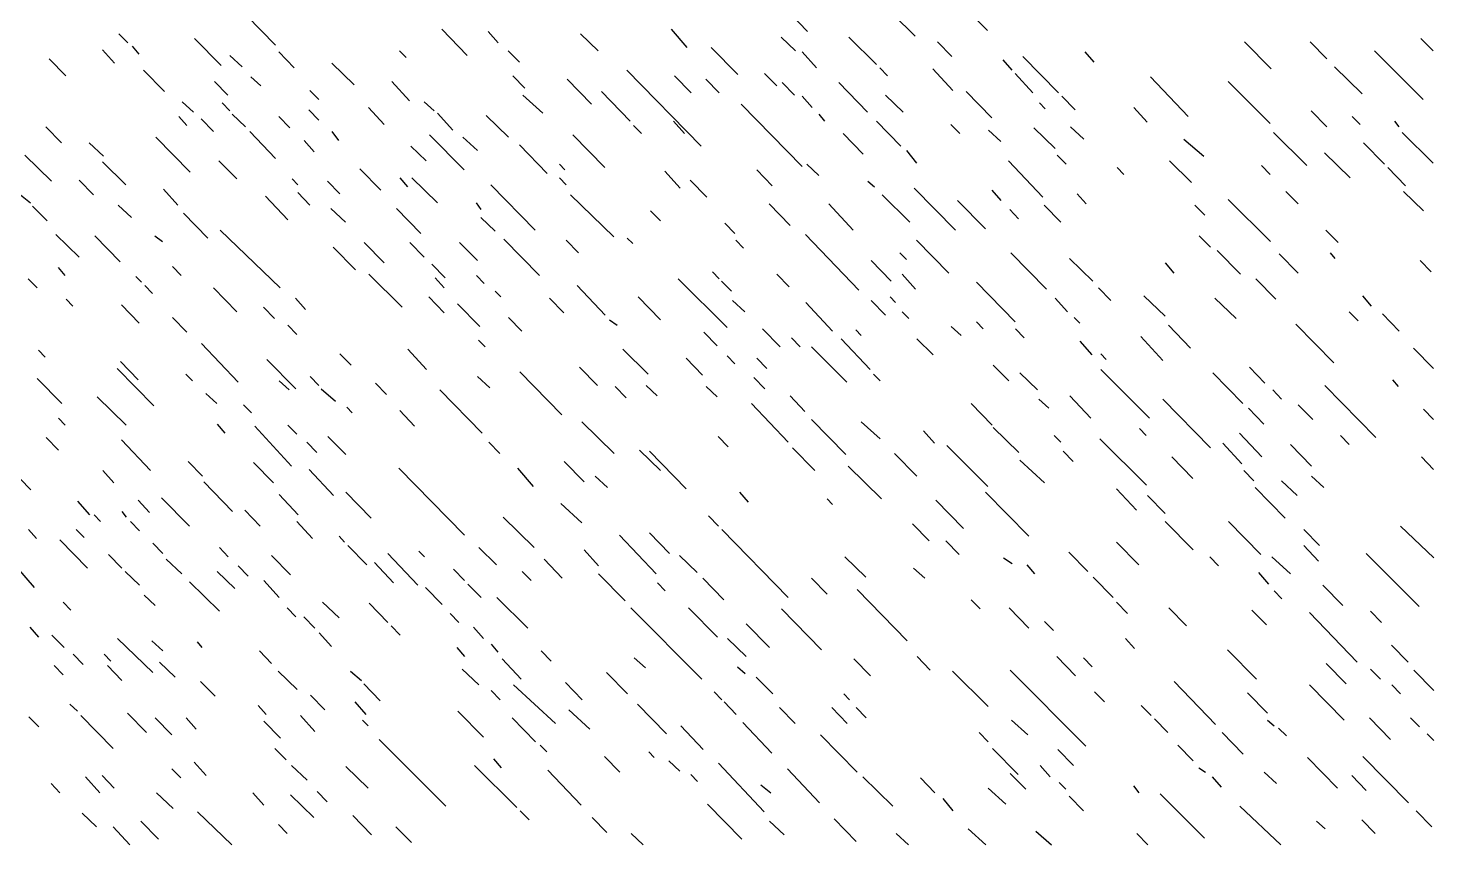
# Model space of a CAD drawing. Extents: x 0 to 599, y 0 to 600.
# Drawn here: x 367.4 to 599.4, y 0.2 to 135 of the extents above; entities that cross this region are included whole.
import ezdxf

# ---------------------------------------------------------------- set-up
doc = ezdxf.new("R2010")
doc.units = 0
doc.header["$MEASUREMENT"] = 0
doc.layers.add('SKARN_FSET2', color=206, linetype='CONTINUOUS')

msp = doc.modelspace()

# ---------------------------------------------------------------- linework, layer by layer
at = {"layer": 'SKARN_FSET2'}
for p, q in [((520.57, 139.84), (525.7, 134.6)), ((403.42, 137.04), (408.18, 132.17)), ((491.65, 138.91), (496.04, 134.41)), ((510.14, 137.22), (513.8, 133.67)), ((435.64, 134.79), (439.85, 130.48)), ((473.53, 134.79), (476.09, 131.79)), ((382.37, 134.04), (383.84, 132.54)), ((394.82, 133.29), (399.22, 128.8)), ((443.33, 134.41), (444.98, 132.54)), ((458.52, 134.04), (461.45, 131.23)), ((491.65, 133.48), (494.03, 131.23)), ((502.82, 133.48), (507.4, 128.99)), ((517.46, 132.73), (519.84, 130.3)), ((568.17, 132.73), (572.56, 128.24)), ((578.97, 132.73), (581.71, 129.92)), ((597.27, 133.29), (599.29, 131.23)), ((379.63, 131.42), (381.64, 129.17)), ((384.57, 131.98), (385.67, 130.67)), ((400.68, 130.48), (402.7, 128.61)), ((408.73, 131.05), (411.3, 128.42)), ((428.69, 131.23), (429.79, 130.11)), ((446.62, 131.23), (448.46, 129.36)), ((480.12, 131.79), (484.52, 127.3)), ((495.13, 131.05), (497.51, 128.42)), ((531.56, 130.3), (537.42, 124.31)), ((541.81, 131.05), (543.28, 129.36)), ((589.58, 131.23), (597.65, 123.18)), ((370.84, 129.92), (373.59, 127.11)), ((386.41, 128.05), (389.89, 124.49)), ((417.52, 129.17), (421.19, 125.62)), ((466.21, 128.05), (478.49, 115.51)), ((507.95, 128.42), (509.23, 127.11)), ((516.73, 128.24), (520.03, 124.68)), ((528.27, 129.73), (529.73, 128.05)), ((583, 128.61), (587.58, 124.12)), ((398.12, 126.18), (400.32, 123.93)), ((404.16, 126.93), (405.81, 125.43)), ((427.41, 126.18), (430.34, 123)), ((447.36, 127.11), (449.38, 125.05)), ((456.33, 126.55), (460.36, 122.43)), ((474.09, 127.11), (476.83, 124.31)), ((479.21, 126.55), (481.41, 124.31)), ((488.91, 127.49), (490.93, 125.43)), ((491.84, 125.99), (493.86, 123.93)), ((501.18, 125.99), (505.94, 121.12)), ((530.28, 127.49), (533.21, 124.31)), ((552.61, 126.93), (558.84, 120.37)), ((565.43, 126.18), (572.39, 119.25)), ((413.87, 124.68), (415.33, 123.18)), ((449.01, 123.93), (452.31, 120.94)), ((462.01, 124.49), (466.77, 119.63)), ((495.14, 123.74), (496.79, 121.87)), ((511.8, 121.12), (508.87, 123.93)), ((522.23, 124.49), (526.44, 120.19)), ((537.97, 123.74), (540.17, 121.5)), ((392.82, 122.81), (394.65, 121.12)), ((399.41, 122.62), (400.69, 121.31)), ((401.06, 120.75), (403.26, 118.69)), ((413.69, 121.5), (415.34, 119.81)), ((423.57, 121.87), (426.14, 119.06)), ((432.72, 122.81), (434.37, 121.31)), ((434.92, 120.94), (437.49, 118.13)), ((485.07, 122.43), (495.15, 112.14)), ((497.89, 120.75), (498.81, 119.63)), ((534.31, 122.62), (535.23, 121.68)), ((549.87, 121.87), (552.07, 119.44)), ((579.16, 121.31), (581.73, 118.69)), ((370.31, 118.69), (372.87, 116.07)), ((392.27, 120.37), (393.55, 118.88)), ((395.93, 120), (397.95, 117.94)), ((408.75, 120.37), (410.58, 118.5)), ((442.97, 120.56), (446.64, 117)), ((467.32, 118.88), (468.6, 117.57)), ((473.91, 119.63), (475.74, 117.57)), ((507.41, 119.63), (511.44, 115.51)), ((519.67, 119.06), (521.14, 117.57)), ((533.4, 118.5), (536.88, 115.13)), ((539.44, 118.69), (541.64, 116.63)), ((585.93, 120.37), (587.22, 119.06)), ((592.89, 119.63), (593.62, 118.69)), ((377.45, 116.07), (379.83, 113.82)), ((388.43, 117), (394.11, 111.2)), ((403.99, 117.94), (408.2, 113.45)), ((412.96, 116.44), (414.61, 114.57)), ((417.53, 117.94), (418.63, 116.44)), ((433.64, 117.38), (439.32, 111.58)), ((439.13, 117), (441.52, 114.76)), ((457.26, 117.38), (462.57, 111.95)), ((501.92, 117.57), (505.22, 114.2)), ((525.9, 118.13), (527.91, 116.26)), ((558.12, 116.63), (561.41, 113.82)), ((572.94, 117.75), (578.44, 112.32)), ((587.77, 116.07), (591.25, 112.51)), ((594.17, 117.75), (599.31, 112.7)), ((366.83, 114.01), (371.23, 109.7)), ((430.53, 115.51), (433.1, 113.07)), ((448.47, 115.69), (453.05, 111.01)), ((512.36, 114.76), (514.01, 112.7)), ((537.25, 114.01), (538.72, 112.51)), ((581.36, 114.38), (585.58, 110.27)), ((379.65, 112.89), (383.5, 109.14)), ((398.87, 113.07), (401.8, 110.08)), ((422.12, 111.76), (425.6, 108.21)), ((455.06, 112.51), (455.98, 111.58)), ((472.45, 111.39), (475.02, 108.58)), ((487.65, 111.58), (490.21, 108.95)), ((495.88, 112.51), (497.9, 110.64)), ((529.2, 113.07), (534.88, 107.08)), ((547.14, 111.95), (548.24, 110.83)), ((555.74, 113.07), (559.4, 109.52)), ((570.93, 112.32), (572.4, 110.83)), ((591.8, 111.95), (594.73, 108.95)), ((375.81, 109.89), (378.19, 107.46)), ((410.95, 110.08), (411.87, 109.14)), ((416.81, 109.7), (418.83, 107.64)), ((428.71, 110.27), (429.99, 108.77)), ((430.72, 110.27), (434.94, 106.15)), ((443.72, 109.14), (451.05, 101.65)), ((455.07, 110.27), (456.17, 109.14)), ((476.67, 109.89), (479.42, 107.08)), ((505.95, 109.7), (507.05, 108.77)), ((366.11, 107.46), (367.76, 106.15)), ((389.72, 108.39), (392.1, 105.77)), ((406.56, 107.27), (410.23, 103.34)), ((411.87, 107.83), (413.89, 105.77)), ((456.9, 107.46), (464.05, 100.53)), ((508.34, 107.46), (512.92, 102.96)), ((513.64, 108.58), (520.42, 101.65)), ((526.46, 108.21), (527.92, 106.52)), ((540.55, 107.64), (542.02, 105.96)), ((574.96, 108.02), (576.98, 105.96)), ((594.37, 108.02), (597.67, 104.84)), ((368.12, 105.59), (370.51, 103.15)), ((382.22, 105.77), (384.42, 103.71)), ((393.02, 104.46), (397.05, 100.34)), ((417.36, 105.21), (419.75, 102.96)), ((428.16, 105.21), (432.2, 101.09)), ((441.34, 106.15), (442.08, 105.02)), ((470.08, 104.84), (471.73, 103.15)), ((489.67, 105.96), (493.15, 102.4)), ((499.55, 105.96), (503.58, 101.65)), ((520.78, 106.52), (525.37, 101.84)), ((529.39, 105.02), (530.86, 103.53)), ((535.06, 105.77), (537.81, 102.96)), ((559.96, 105.77), (561.61, 104.09)), ((565.45, 106.71), (572.41, 99.78)), ((442.08, 103.71), (444.46, 101.47)), ((482.35, 102.78), (484, 101.09)), ((371.97, 100.9), (375.82, 97.16)), ((378.38, 100.72), (382.59, 96.41)), ((388.26, 100.72), (389.55, 99.78)), ((399.06, 101.65), (408.96, 92.11)), ((445.92, 100.16), (451.79, 94.17)), ((456.18, 99.97), (458.19, 97.91)), ((466.24, 100.34), (467.16, 99.41)), ((484.18, 99.97), (485.46, 98.66)), ((495.71, 100.9), (504.51, 91.73)), ((514.02, 99.97), (519.33, 94.54)), ((560.69, 100.72), (562.53, 98.85)), ((581.56, 101.65), (583.58, 99.59)), ((417.74, 98.85), (421.4, 95.1)), ((422.86, 99.59), (426.16, 96.22)), ((430.37, 99.59), (432.75, 97.16)), ((438.6, 99.59), (441.54, 96.6)), ((511.28, 97.91), (512.37, 96.79)), ((529.58, 97.91), (535.44, 91.92)), ((563.63, 98.28), (567.47, 94.35)), ((573.88, 97.72), (576.99, 94.54)), ((582.3, 97.91), (583.03, 96.97)), ((372.34, 95.48), (373.44, 94.17)), ((391.2, 95.66), (392.66, 94.17)), ((434.03, 96.04), (436.23, 93.79)), ((506.52, 96.6), (509.82, 93.23)), ((539.28, 96.97), (543.13, 93.23)), ((555.03, 96.22), (556.49, 94.54)), ((597.13, 96.6), (598.96, 94.73)), ((367.4, 93.6), (368.87, 92.11)), ((385.16, 93.98), (386.08, 93.04)), ((423.6, 94.35), (429.1, 88.92)), ((434.58, 93.79), (436.05, 92.11)), ((441.36, 94.17), (442.64, 92.85)), ((474.67, 93.6), (482.73, 85.55)), ((480.34, 94.73), (481.44, 93.6)), ((481.81, 93.23), (483.46, 91.54)), ((490.96, 94.35), (492.98, 92.29)), ((511.64, 94.35), (513.84, 91.92)), ((523.91, 93.04), (530.32, 86.49)), ((570.04, 93.6), (573.34, 90.23)), ((386.63, 92.48), (387.91, 91.17)), ((397.98, 92.11), (401.82, 88.17)), ((433.49, 90.61), (436.05, 87.99)), ((444.47, 91.54), (445.39, 90.61)), ((458.01, 92.48), (462.6, 87.61)), ((468.08, 90.61), (471.75, 86.86)), ((509.64, 90.61), (510.55, 89.67)), ((544.05, 92.11), (546.06, 90.05)), ((551.55, 90.8), (555.03, 87.43)), ((587.61, 90.8), (589.08, 89.11)), ((373.63, 90.23), (374.73, 89.11)), ((382.79, 89.3), (385.72, 86.3)), ((406.22, 88.92), (408.05, 87.05)), ((411.52, 90.42), (413.17, 88.55)), ((438.25, 89.49), (441.91, 85.74)), ((453.44, 90.42), (455.82, 87.99)), ((483.64, 90.05), (485.66, 88.17)), ((495.72, 89.67), (500.12, 84.99)), ((506.52, 90.05), (508.91, 87.61)), ((511.65, 88.17), (512.75, 87.05)), ((536.91, 90.42), (538.93, 88.17)), ((563.27, 90.42), (566.75, 87.05)), ((585.42, 88.17), (586.89, 86.68)), ((391.21, 87.24), (393.59, 84.8)), ((410.25, 85.93), (411.71, 84.43)), ((446.67, 87.24), (448.87, 84.99)), ((463.33, 86.86), (464.61, 85.93)), ((523.92, 86.49), (525.02, 85.37)), ((540.02, 87.24), (540.94, 86.3)), ((555.59, 85.93), (559.25, 82.18)), ((576.64, 86.12), (582.87, 79.75)), ((590.91, 87.8), (593.66, 84.99)), ((478.89, 84.8), (481.09, 82.56)), ((488.59, 85.37), (491.52, 82.37)), ((493.35, 83.87), (494.82, 82.37)), ((501.59, 83.68), (506.35, 78.63)), ((503.97, 85.18), (504.88, 84.24)), ((514.04, 83.68), (516.78, 81.06)), ((519.71, 85.74), (521.36, 84.24)), ((530.33, 85.37), (531.79, 83.87)), ((551.01, 84.06), (554.68, 80.12)), ((369.06, 81.81), (370.16, 80.69)), ((395.97, 82.93), (402.02, 76.57)), ((418.85, 81.25), (420.69, 79.38)), ((430.02, 82), (433.13, 78.63)), ((441.73, 83.49), (442.83, 82.37)), ((465.53, 82), (469.74, 77.88)), ((496.65, 82.37), (502.51, 76.57)), ((540.94, 83.31), (542.96, 81.06)), ((544.42, 81.25), (545.34, 80.31)), ((596.04, 82.18), (599.34, 78.81)), ((382.61, 79.94), (385.54, 76.94)), ((406.77, 80.31), (411.54, 75.44)), ((458.39, 79), (461.33, 76.01)), ((475.97, 80.5), (478.71, 77.69)), ((482.74, 80.87), (484.02, 79.56)), ((487.68, 80.5), (489.33, 78.81)), ((526.67, 79.38), (529.24, 76.76)), ((568.95, 79), (571.52, 76.38)), ((368.89, 77.13), (372.92, 73.01)), ((382.06, 78.81), (388.11, 72.64)), ((393.41, 77.88), (394.51, 76.76)), ((408.79, 76.76), (410.44, 75.26)), ((413.92, 77.5), (415.38, 76.01)), ((441.56, 77.5), (443.57, 75.63)), ((448.51, 78.25), (455.47, 71.14)), ((487.13, 77.32), (488.97, 75.44)), ((506.9, 77.88), (508, 76.76)), ((531.07, 78.07), (534, 75.26)), ((544.43, 78.63), (552.49, 70.58)), ((562.92, 78.07), (567.86, 73.01)), ((592.57, 76.94), (593.49, 75.82)), ((396.71, 74.7), (398.54, 73.01)), ((415.75, 75.44), (418.13, 73.39)), ((424.72, 76.38), (426.55, 74.51)), ((435.33, 75.26), (442.3, 68.14)), ((464.26, 75.82), (466.09, 73.95)), ((469.38, 76.01), (471.21, 74.32)), ((479.27, 75.82), (481.1, 74.13)), ((493.18, 74.32), (495.56, 71.7)), ((539.31, 74.32), (542.79, 70.58)), ((572.8, 75.26), (574.27, 73.76)), ((581.41, 76.01), (589.83, 67.39)), ((378.77, 74.13), (383.54, 69.45)), ((402.94, 72.82), (404.22, 71.51)), ((419.96, 72.45), (420.88, 71.51)), ((486.77, 73.01), (492.82, 66.65)), ((523.02, 73.01), (526.5, 69.45)), ((534.18, 73.76), (535.83, 72.26)), ((554.68, 73.76), (562.56, 65.71)), ((568.78, 72.26), (571.34, 69.64)), ((577.02, 72.82), (579.4, 70.39)), ((597.7, 72.07), (599.35, 70.39)), ((372.37, 70.58), (373.47, 69.45)), ((398.55, 69.64), (399.83, 68.14)), ((428.75, 71.89), (431.13, 69.27)), ((458.77, 70.02), (464.08, 64.77)), ((496.66, 70.39), (502.34, 64.59)), ((504.9, 70.02), (508.01, 67.21)), ((370.36, 67.39), (372.38, 65.34)), ((404.77, 69.27), (410.82, 62.71)), ((410.26, 69.45), (411.73, 67.96)), ((416.85, 67.58), (419.79, 64.59)), ((481.29, 67.58), (482.94, 65.9)), ((515.15, 68.52), (516.98, 66.46)), ((526.68, 69.08), (530.9, 64.96)), ((536.75, 67.77), (537.85, 66.65)), ((550.84, 68.89), (551.94, 67.77)), ((567.32, 68.14), (570.98, 64.21)), ((583.98, 67.77), (585.44, 66.27)), ((382.81, 67.02), (387.57, 61.97)), ((413.38, 66.65), (415.03, 64.96)), ((443.4, 66.65), (445.23, 64.77)), ((468.29, 65.34), (471.77, 61.97)), ((469.94, 65.15), (475.99, 58.97)), ((493.55, 65.71), (497.22, 61.97)), ((519, 66.08), (525.78, 59.34)), ((538.22, 65.15), (539.87, 63.46)), ((544.26, 67.21), (551.95, 59.53)), ((564.57, 66.46), (567.69, 63.09)), ((575.74, 66.27), (579.22, 62.71)), ((393.8, 63.46), (396.18, 61.03)), ((404.6, 63.28), (407.89, 59.91)), ((455.85, 63.46), (459.15, 60.09)), ((502.71, 62.71), (508.21, 57.29)), ((510.39, 64.77), (514.06, 61.03)), ((531.08, 63.65), (535.11, 59.91)), ((556.16, 64.21), (559.64, 60.66)), ((597.34, 64.21), (599.36, 62.15)), ((364.33, 62.34), (367.81, 58.78)), ((379.7, 61.97), (381.53, 59.91)), ((413.75, 62.15), (417.78, 57.85)), ((428.58, 62.34), (439.39, 51.29)), ((448.16, 62.34), (450.73, 59.34)), ((460.98, 61.03), (462.99, 59.16)), ((568.06, 61.97), (569.71, 60.28)), ((579.22, 61.03), (581.24, 59.16)), ((396.36, 60.09), (401.13, 55.23)), ((408.81, 58.03), (411.93, 54.66)), ((419.79, 58.41), (424.01, 54.1)), ((484.77, 58.41), (486.24, 56.72)), ((525.41, 58.41), (532.56, 51.11)), ((547.01, 58.97), (550.31, 55.41)), ((569.89, 59.16), (574.84, 54.1)), ((574.28, 60.28), (576.85, 57.85)), ((375.5, 56.91), (377.51, 54.66)), ((385.56, 57.1), (387.4, 55.04)), ((389.41, 57.47), (393.99, 52.79)), ((455.31, 56.54), (458.79, 53.35)), ((499.24, 57.29), (500.15, 56.35)), ((517.18, 57.1), (521.76, 52.42)), ((552.14, 57.85), (555.07, 54.85)), ((378.25, 54.66), (379.34, 53.54)), ((382.82, 55.23), (383.55, 54.29)), ((384.29, 53.54), (385.75, 52.04)), ((403.14, 55.41), (405.7, 52.79)), ((411.74, 53.54), (414.31, 50.73)), ((445.79, 54.29), (450.92, 49.24)), ((479.65, 54.48), (481.3, 52.79)), ((555.07, 53.54), (559.65, 48.86)), ((565.5, 53.54), (570.82, 48.11)), ((367.45, 52.23), (368.73, 50.73)), ((375.32, 52.23), (376.6, 50.92)), ((418.7, 51.11), (419.62, 50.17)), ((465.01, 51.29), (471.06, 44.93)), ((469.96, 51.67), (473.25, 48.3)), ((481.85, 52.23), (492.85, 41)), ((513.34, 53.17), (516.08, 50.36)), ((577.95, 52.23), (580.52, 49.61)), ((599.37, 47.55), (593.88, 52.79)), ((372.58, 50.55), (377.16, 45.87)), ((387.95, 49.98), (389.6, 48.3)), ((398.94, 49.24), (400.4, 47.74)), ((420.17, 49.61), (423.28, 46.43)), ((441.77, 49.24), (444.7, 46.43)), ((459.16, 48.86), (461.54, 46.24)), ((518.83, 50.36), (521.03, 48.11)), ((547.02, 50.17), (550.68, 46.43)), ((577.96, 49.61), (580.34, 46.99)), ((380.63, 48.11), (382.83, 45.87)), ((390.15, 47.36), (392.72, 44.93)), ((407.54, 47.93), (410.66, 44.74)), ((424.56, 46.8), (427.68, 43.43)), ((426.76, 48.3), (431.71, 43.06)), ((431.88, 48.67), (432.8, 47.74)), ((452.57, 47.36), (455.5, 44.18)), ((474.9, 47.93), (477.83, 45.12)), ((502.18, 47.74), (505.66, 44.37)), ((528.35, 47.55), (529.82, 46.61)), ((532.2, 46.43), (533.48, 44.93)), ((539.15, 48.49), (542.27, 45.3)), ((562.4, 47.74), (563.86, 46.24)), ((572.65, 47.74), (575.76, 44.93)), ((588.21, 48.3), (597, 39.5)), ((365.62, 45.87), (368.37, 42.68)), ((383.38, 45.3), (385.76, 43.06)), ((398.57, 45.3), (401.51, 42.5)), ((402.05, 46.24), (403.7, 44.56)), ((437.56, 45.68), (439.39, 43.81)), ((448.91, 45.3), (450.38, 43.81)), ((461.54, 44.93), (465.94, 40.44)), ((478.75, 44.18), (482.23, 40.62)), ((496.69, 44.18), (499.25, 41.56)), ((513.53, 45.87), (515.36, 44.18)), ((543.18, 44.37), (546.48, 41)), ((570.45, 45.12), (572.1, 43.24)), ((394, 43.62), (398.95, 38.75)), ((406.26, 43.81), (408.83, 41)), ((432.99, 42.68), (435.74, 39.88)), ((439.94, 43.24), (442.14, 41)), ((471.25, 43.43), (472.53, 42.12)), ((504.19, 42.31), (512.44, 33.88)), ((573.02, 42.12), (574.3, 40.81)), ((581.07, 43.06), (584.37, 39.69)), ((373.14, 40.25), (374.42, 38.94)), ((386.5, 41.37), (388.33, 39.69)), ((415.97, 40.25), (418.72, 37.63)), ((423.66, 40.06), (426.77, 36.88)), ((444.71, 41), (449.84, 35.94)), ((523.05, 40.62), (524.52, 39.13)), ((547.03, 40.25), (548.86, 38.38)), ((410.11, 39.31), (411.58, 37.82)), ((412.86, 37.82), (414.69, 35.94)), ((437.02, 38.38), (438.49, 36.88)), ((466.86, 39.31), (478.58, 27.52)), ((476.37, 39.31), (481.14, 34.45)), ((491.75, 39.13), (498.35, 32.39)), ((529.28, 39.31), (532.57, 35.94)), ((555.63, 39.31), (558.57, 36.32)), ((569.36, 38.94), (571.75, 36.51)), ((578.88, 38.56), (586.76, 30.33)), ((588.95, 38.75), (590.78, 36.88)), ((367.65, 36.13), (369.11, 34.45)), ((371.31, 34.82), (373.33, 32.76)), ((415.42, 35.19), (417.44, 32.95)), ((427.32, 36.32), (428.79, 34.82)), ((440.87, 36.13), (442.52, 34.26)), ((485.9, 36.69), (489.74, 32.76)), ((535.14, 37.07), (536.6, 35.57)), ((382.11, 34.26), (387.97, 28.64)), ((387.79, 33.88), (389.62, 32.2)), ((395.29, 33.7), (396.02, 32.76)), ((438.12, 32.76), (439.41, 31.26)), ((443.8, 33.32), (444.9, 32.01)), ((482.79, 34.26), (485.9, 31.26)), ((548.5, 34.26), (549.97, 32.57)), ((592.43, 33.14), (595.18, 30.33)), ((374.79, 31.64), (376.44, 29.95)), ((379.92, 31.64), (381.02, 30.51)), ((389.07, 30.33), (391.64, 27.89)), ((405.54, 32.2), (407.56, 30.14)), ((445.63, 30.89), (448.75, 27.52)), ((452.04, 32.2), (453.69, 30.51)), ((467.41, 31.08), (469.25, 29.39)), ((503.66, 30.89), (506.41, 28.08)), ((514.09, 31.26), (516.29, 29.02)), ((537.15, 31.26), (540.27, 28.08)), ((541.55, 31.08), (543.01, 29.58)), ((565.34, 32.39), (570.11, 27.52)), ((371.68, 29.77), (373.15, 28.27)), ((380.47, 29.77), (382.85, 27.33)), ((408.66, 28.83), (411.77, 25.83)), ((420.56, 28.83), (422.39, 27.33)), ((439.04, 29.2), (441.79, 26.58)), ((462.84, 28.64), (466.32, 25.09)), ((484.44, 29.58), (485.72, 28.46)), ((487.55, 27.89), (490.3, 25.09)), ((519.95, 28.83), (525.81, 23.03)), ((529.47, 29.02), (541.93, 16.47)), ((581.64, 30.14), (584.93, 26.77)), ((588.96, 29.2), (590.61, 27.52)), ((596.1, 29.02), (599.4, 25.65)), ((395.85, 27.15), (398.23, 24.71)), ((422.76, 26.77), (425.5, 23.96)), ((443.81, 25.65), (445.27, 24.15)), ((447.47, 26.58), (454.43, 20.22)), ((456.07, 26.96), (458.82, 24.15)), ((556.56, 27.15), (563.34, 20.03)), ((578.89, 26.58), (584.58, 20.78)), ((592.44, 26.58), (593.91, 25.09)), ((374.25, 23.4), (375.53, 22.28)), ((405.37, 23.21), (406.65, 21.72)), ((413.97, 24.9), (416.35, 22.46)), ((421.29, 23.78), (423.13, 21.72)), ((467.97, 23.4), (472.74, 18.53)), ((480.6, 25.46), (481.88, 24.15)), ((482.25, 23.78), (484.26, 21.72)), ((502.02, 25.09), (502.93, 24.15)), ((543.38, 25.46), (545.03, 23.78)), ((551.07, 23.21), (552.72, 21.53)), ((568.65, 25.27), (571.94, 21.9)), ((367.48, 21.34), (369.13, 19.66)), ((376.08, 21.53), (381.4, 16.1)), ((383.77, 21.9), (386.89, 18.72)), ((388.35, 21.15), (391.1, 18.35)), ((393.47, 21.15), (395.12, 19.28)), ((412.33, 21.53), (414.71, 18.91)), ((438.32, 22.28), (442.53, 17.97)), ((447.29, 21.15), (451.14, 17.22)), ((456.62, 22.46), (460.1, 19.28)), ((491.4, 22.84), (493.97, 20.22)), ((500.01, 22.84), (502.57, 20.22)), ((504.03, 22.84), (505.68, 21.15)), ((553.27, 20.97), (555.47, 18.72)), ((588.78, 21.15), (592.27, 17.6)), ((595.56, 21.15), (597.02, 19.66)), ((406.29, 20.59), (409.04, 17.78)), ((422.58, 20.78), (423.49, 19.84)), ((475.11, 19.84), (478.78, 15.91)), ((485.36, 20.41), (490.13, 15.35)), ((524.35, 18.72), (525.82, 17.22)), ((529.66, 20.78), (532.41, 18.35)), ((564.44, 18.72), (567.92, 15.16)), ((571.94, 20.78), (573.04, 19.84)), ((573.78, 19.47), (575.06, 18.16)), ((425.33, 17.6), (436.32, 6.55)), ((451.87, 16.66), (452.97, 15.54)), ((498.18, 18.35), (504.23, 12.17)), ((557.12, 16.66), (559.69, 14.04)), ((598.31, 18.53), (599.41, 17.41)), ((408.12, 16.1), (409.95, 14.23)), ((444.18, 14.41), (445.47, 12.92)), ((462.49, 14.79), (465.05, 12.17)), ((469.81, 15.54), (470.73, 14.6)), ((473.11, 14.04), (474.94, 12.36)), ((526.55, 16.1), (530.77, 11.79)), ((537.35, 15.91), (539.92, 13.29)), ((578.54, 14.6), (583.49, 9.55)), ((587.69, 14.79), (595.21, 7.11)), ((379.57, 11.61), (381.59, 9.55)), ((391.1, 12.73), (392.57, 11.23)), ((394.76, 13.85), (396.78, 11.61)), ((410.87, 13.29), (413.44, 10.86)), ((419.84, 13.1), (423.51, 9.55)), ((441.07, 13.29), (448.04, 6.37)), ((453.16, 12.54), (458.65, 6.74)), ((476.77, 11.79), (477.87, 10.67)), ((481.34, 13.67), (488.86, 5.62)), ((492.69, 12.73), (498.01, 7.11)), ((529.49, 11.98), (532.05, 9.36)), ((534.43, 13.29), (536.08, 11.42)), ((560.6, 12.92), (561.7, 12.17)), ((571.4, 12.17), (573.42, 10.3)), ((585.87, 11.61), (588.25, 9.17)), ((371.15, 10.3), (372.62, 8.8)), ((376.83, 11.42), (379.21, 8.8)), ((488.3, 10.11), (489.95, 8.8)), ((505.14, 11.42), (510.09, 6.55)), ((514.66, 11.23), (517.04, 8.8)), ((525.83, 9.55), (528.76, 6.93)), ((537.54, 10.48), (538.64, 9.36)), ((549.81, 9.92), (550.72, 8.8)), ((562.8, 11.42), (564.27, 9.73)), ((388.54, 8.8), (391.29, 6.18)), ((404.47, 8.8), (406.3, 6.74)), ((410.69, 8.42), (414.54, 4.68)), ((415.09, 8.99), (416.73, 7.3)), ((518.33, 7.86), (519.98, 5.8)), ((539.19, 8.24), (541.57, 5.8)), ((554.2, 8.61), (561.53, 1.31)), ((376.28, 5.43), (378.67, 3.18)), ((395.32, 5.62), (401, 0.19)), ((420.95, 5.05), (424.06, 1.87)), ((448.59, 5.8), (450.05, 4.31)), ((460.49, 4.68), (462.87, 2.25)), ((479.52, 6.93), (485.2, 1.12)), ((567.38, 6.55), (574.16, 0.19)), ((596.49, 5.8), (599.05, 3.18)), ((381.41, 3.18), (384.16, 0.19)), ((385.99, 4.12), (388.92, 1.12)), ((408.68, 3.56), (410.15, 2.06)), ((428.09, 3.18), (430.65, 0.56)), ((489.77, 4.12), (492.16, 1.87)), ((500.39, 4.49), (504.06, 0.75)), ((522.54, 2.81), (525.47, 0.19)), ((533.71, 2.43), (536.27, 0.19)), ((580.02, 4.12), (581.48, 2.81)), ((587.52, 4.31), (589.72, 2.06)), ((466.9, 2.06), (468.91, 0.19)), ((510.64, 2.06), (512.66, 0.19)), ((550.36, 2.06), (552.2, 0.19))]:
    msp.add_line(p, q, dxfattribs=at)

doc.saveas('drawing.dxf')
